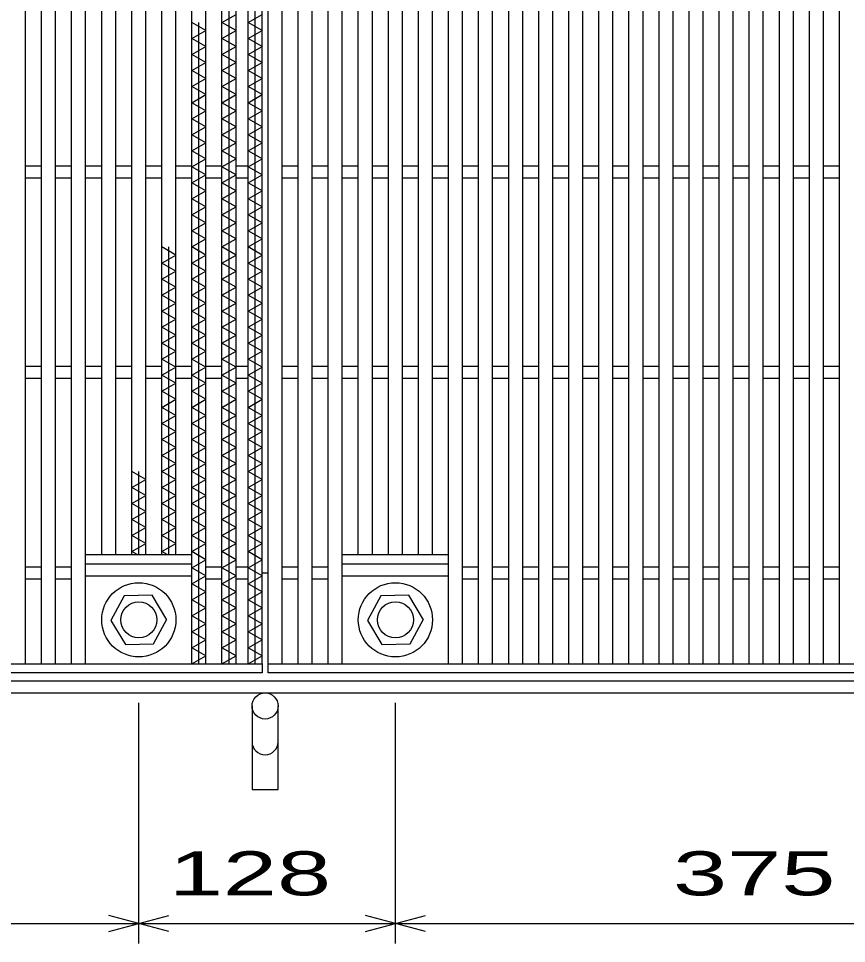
# Model space of a CAD drawing. Units: millimetres, scale not verified. Extents: x -1820 to 1731, y -1282 to 1054.
# Drawn here: x -973 to -560, y -486 to -24.5 of the extents above; entities that cross this region are included whole.
import ezdxf
from ezdxf.enums import TextEntityAlignment as Align

# ---------------------------------------------------------------- set-up
doc = ezdxf.new("R2010")
doc.units = ezdxf.units.MM
doc.header["$LTSCALE"] = 10
for name, color, linetype, lineweight in [('16', 3, 'Continuous', 25), ('19', 6, 'Continuous', 25), ('22', 4, 'Continuous', 25)]:
    doc.layers.add(name, color=color, linetype=linetype, lineweight=lineweight)
doc.styles.add('ベクトル', font='')
doc.styles.get('ベクトル').set_extended_font_data('ベクトル')

msp = doc.modelspace()

# ---------------------------------------------------------------- linework, layer by layer
at = {"layer": '16'}
for p, q in [((-969.5, -346.5), (-969.5, 644.5)), ((-961.5, -346.5), (-961.5, 644.5)), ((-954.5, -346.5), (-954.5, 644.5)), ((-946.5, -346.5), (-946.5, 644.5)), ((-939.5, -346.5), (-939.5, 644.5)), ((-886.5, -346.5), (-886.5, 644.5)), ((-879.5, -346.5), (-879.5, 644.5)), ((-871.5, -346.5), (-871.5, 644.5)), ((-864.5, -346.5), (-864.5, 644.5)), ((-858.5, -346.5), (-858.5, 644.5)), ((-851.5, -346.5), (-851.5, 644.5)), ((-848.5, -346.5), (-848.5, 644.5)), ((-841.5, -346.5), (-841.5, 644.5)), ((-833.5, -346.5), (-833.5, 644.5)), ((-826.5, -346.5), (-826.5, 644.5)), ((-818.5, -346.5), (-818.5, 644.5)), ((-811.5, -346.5), (-811.5, 644.5)), ((-758.5, -346.5), (-758.5, 644.5)), ((-751.5, -346.5), (-751.5, 644.5)), ((-743.5, -346.5), (-743.5, 644.5)), ((-736.5, -346.5), (-736.5, 644.5)), ((-728.5, -346.5), (-728.5, 644.5)), ((-721.5, -346.5), (-721.5, 644.5)), ((-713.5, -346.5), (-713.5, 644.5)), ((-706.5, -346.5), (-706.5, 644.5)), ((-698.5, -346.5), (-698.5, 644.5)), ((-691.5, -346.5), (-691.5, 644.5)), ((-683.5, -346.5), (-683.5, 644.5)), ((-676.5, -346.5), (-676.5, 644.5)), ((-668.5, -346.5), (-668.5, 644.5)), ((-661.5, -346.5), (-661.5, 644.5)), ((-653.5, -346.5), (-653.5, 644.5)), ((-646.5, -346.5), (-646.5, 644.5)), ((-638.5, -346.5), (-638.5, 644.5)), ((-631.5, -346.5), (-631.5, 644.5)), ((-623.5, -346.5), (-623.5, 644.5)), ((-616.5, -346.5), (-616.5, 644.5)), ((-608.5, -346.5), (-608.5, 644.5)), ((-601.5, -346.5), (-601.5, 644.5)), ((-593.5, -346.5), (-593.5, 644.5)), ((-586.5, -346.5), (-586.5, 644.5)), ((-578.5, -346.5), (-578.5, 644.5)), ((-571.5, -346.5), (-571.5, 644.5)), ((-563.5, -346.5), (-563.5, 644.5)), ((-931.5, -292), (-931.5, 590)), ((-924.5, -292), (-924.5, 590)), ((-916.5, -292), (-916.5, 590)), ((-909.5, -292), (-909.5, 590)), ((-901.5, -292), (-901.5, 590)), ((-894.5, -292), (-894.5, 590)), ((-803.5, -292), (-803.5, 590)), ((-796.5, -292), (-796.5, 590)), ((-788.5, -292), (-788.5, 590)), ((-781.5, -292), (-781.5, 590)), ((-773.5, -292), (-773.5, 590)), ((-766.5, -292), (-766.5, 590)), ((-855, -346.5), (-855, 197.5)), ((-868, -346.5), (-868, 85.5)), ((-871.5, -26.5), (-864.5, -22.5)), ((-858.5, -26.5), (-851.5, -22.5)), ((-879.5, -30.5), (-886.5, -26.5)), ((-883, -346.5), (-883, -26.5)), ((-864.5, -30.5), (-871.5, -26.5)), ((-851.5, -30.5), (-858.5, -26.5)), ((-886.5, -34.5), (-879.5, -30.5)), ((-871.5, -34.5), (-864.5, -30.5)), ((-858.5, -34.5), (-851.5, -30.5)), ((-879.5, -38.5), (-886.5, -34.5)), ((-864.5, -38.5), (-871.5, -34.5)), ((-851.5, -38.5), (-858.5, -34.5)), ((-886.5, -42.5), (-879.5, -38.5)), ((-871.5, -42.5), (-864.5, -38.5)), ((-858.5, -42.5), (-851.5, -38.5)), ((-879.5, -46.5), (-886.5, -42.5)), ((-864.5, -46.5), (-871.5, -42.5)), ((-851.5, -46.5), (-858.5, -42.5)), ((-886.5, -50.5), (-879.5, -46.5)), ((-879.5, -54.5), (-886.5, -50.5)), ((-871.5, -50.5), (-864.5, -46.5)), ((-864.5, -54.5), (-871.5, -50.5)), ((-858.5, -50.5), (-851.5, -46.5)), ((-851.5, -54.5), (-858.5, -50.5)), ((-886.5, -58.5), (-879.5, -54.5)), ((-871.5, -58.5), (-864.5, -54.5)), ((-858.5, -58.5), (-851.5, -54.5)), ((-879.5, -62.5), (-886.5, -58.5)), ((-864.5, -62.5), (-871.5, -58.5)), ((-851.5, -62.5), (-858.5, -58.5)), ((-886.5, -66.5), (-879.5, -62.5)), ((-871.5, -66.5), (-864.5, -62.5)), ((-858.5, -66.5), (-851.5, -62.5)), ((-879.5, -70.5), (-886.5, -66.5)), ((-864.5, -70.5), (-871.5, -66.5)), ((-851.5, -70.5), (-858.5, -66.5)), ((-886.5, -74.5), (-879.5, -70.5)), ((-871.5, -74.5), (-864.5, -70.5)), ((-858.5, -74.5), (-851.5, -70.5)), ((-879.5, -78.5), (-886.5, -74.5)), ((-864.5, -78.5), (-871.5, -74.5)), ((-851.5, -78.5), (-858.5, -74.5)), ((-886.5, -82.5), (-879.5, -78.5)), ((-879.5, -86.5), (-886.5, -82.5)), ((-871.5, -82.5), (-864.5, -78.5)), ((-864.5, -86.5), (-871.5, -82.5)), ((-858.5, -82.5), (-851.5, -78.5)), ((-851.5, -86.5), (-858.5, -82.5)), ((-886.5, -90.5), (-879.5, -86.5)), ((-871.5, -90.5), (-864.5, -86.5)), ((-858.5, -90.5), (-851.5, -86.5)), ((-879.5, -94.5), (-886.5, -90.5)), ((-864.5, -94.5), (-871.5, -90.5)), ((-851.5, -94.5), (-858.5, -90.5)), ((-886.5, -98.5), (-879.5, -94.5)), ((-871.5, -98.5), (-864.5, -94.5)), ((-858.5, -98.5), (-851.5, -94.5)), ((-969.5, -98), (-961.5, -98)), ((-954.5, -98), (-946.5, -98)), ((-939.5, -98), (-931.5, -98)), ((-924.5, -98), (-916.5, -98)), ((-909.5, -98), (-901.5, -98)), ((-894.5, -98), (-886.5, -98)), ((-879.5, -102.5), (-886.5, -98.5)), ((-879.5, -98), (-871.5, -98)), ((-864.5, -102.5), (-871.5, -98.5)), ((-864.5, -98), (-858.5, -98)), ((-851.5, -102.5), (-858.5, -98.5)), ((-841.5, -98), (-833.5, -98)), ((-826.5, -98), (-818.5, -98)), ((-811.5, -98), (-803.5, -98)), ((-796.5, -98), (-788.5, -98)), ((-781.5, -98), (-773.5, -98)), ((-766.5, -98), (-758.5, -98)), ((-751.5, -98), (-743.5, -98)), ((-736.5, -98), (-728.5, -98)), ((-721.5, -98), (-713.5, -98)), ((-706.5, -98), (-698.5, -98)), ((-691.5, -98), (-683.5, -98)), ((-676.5, -98), (-668.5, -98)), ((-661.5, -98), (-653.5, -98)), ((-646.5, -98), (-638.5, -98)), ((-631.5, -98), (-623.5, -98)), ((-616.5, -98), (-608.5, -98)), ((-601.5, -98), (-593.5, -98)), ((-586.5, -98), (-578.5, -98)), ((-571.5, -98), (-563.5, -98)), ((-969.5, -104), (-961.5, -104)), ((-954.5, -104), (-946.5, -104)), ((-939.5, -104), (-931.5, -104)), ((-924.5, -104), (-916.5, -104)), ((-909.5, -104), (-901.5, -104)), ((-894.5, -104), (-886.5, -104)), ((-886.5, -106.5), (-879.5, -102.5)), ((-879.5, -104), (-871.5, -104)), ((-871.5, -106.5), (-864.5, -102.5)), ((-864.5, -104), (-858.5, -104)), ((-858.5, -106.5), (-851.5, -102.5)), ((-841.5, -104), (-833.5, -104)), ((-826.5, -104), (-818.5, -104)), ((-811.5, -104), (-803.5, -104)), ((-796.5, -104), (-788.5, -104)), ((-781.5, -104), (-773.5, -104)), ((-766.5, -104), (-758.5, -104)), ((-751.5, -104), (-743.5, -104)), ((-736.5, -104), (-728.5, -104)), ((-721.5, -104), (-713.5, -104)), ((-706.5, -104), (-698.5, -104)), ((-691.5, -104), (-683.5, -104)), ((-676.5, -104), (-668.5, -104)), ((-661.5, -104), (-653.5, -104)), ((-646.5, -104), (-638.5, -104)), ((-631.5, -104), (-623.5, -104)), ((-616.5, -104), (-608.5, -104)), ((-601.5, -104), (-593.5, -104)), ((-586.5, -104), (-578.5, -104)), ((-571.5, -104), (-563.5, -104)), ((-879.5, -110.5), (-886.5, -106.5)), ((-886.5, -114.5), (-879.5, -110.5)), ((-864.5, -110.5), (-871.5, -106.5)), ((-871.5, -114.5), (-864.5, -110.5)), ((-851.5, -110.5), (-858.5, -106.5)), ((-858.5, -114.5), (-851.5, -110.5)), ((-879.5, -118.5), (-886.5, -114.5)), ((-864.5, -118.5), (-871.5, -114.5)), ((-851.5, -118.5), (-858.5, -114.5)), ((-886.5, -122.5), (-879.5, -118.5)), ((-871.5, -122.5), (-864.5, -118.5)), ((-858.5, -122.5), (-851.5, -118.5)), ((-879.5, -126.5), (-886.5, -122.5)), ((-864.5, -126.5), (-871.5, -122.5)), ((-851.5, -126.5), (-858.5, -122.5)), ((-886.5, -130.5), (-879.5, -126.5)), ((-871.5, -130.5), (-864.5, -126.5)), ((-858.5, -130.5), (-851.5, -126.5)), ((-879.5, -134.5), (-886.5, -130.5)), ((-864.5, -134.5), (-871.5, -130.5)), ((-851.5, -134.5), (-858.5, -130.5)), ((-886.5, -138.5), (-879.5, -134.5)), ((-871.5, -138.5), (-864.5, -134.5)), ((-858.5, -138.5), (-851.5, -134.5)), ((-894.5, -142.5), (-901.5, -138.5)), ((-901.5, -146.5), (-894.5, -142.5)), ((-898, -292), (-898, -138.5)), ((-879.5, -142.5), (-886.5, -138.5)), ((-886.5, -146.5), (-879.5, -142.5)), ((-864.5, -142.5), (-871.5, -138.5)), ((-871.5, -146.5), (-864.5, -142.5)), ((-851.5, -142.5), (-858.5, -138.5)), ((-858.5, -146.5), (-851.5, -142.5)), ((-894.5, -150.5), (-901.5, -146.5)), ((-879.5, -150.5), (-886.5, -146.5)), ((-864.5, -150.5), (-871.5, -146.5)), ((-851.5, -150.5), (-858.5, -146.5)), ((-901.5, -154.5), (-894.5, -150.5)), ((-886.5, -154.5), (-879.5, -150.5)), ((-871.5, -154.5), (-864.5, -150.5)), ((-858.5, -154.5), (-851.5, -150.5)), ((-894.5, -158.5), (-901.5, -154.5)), ((-879.5, -158.5), (-886.5, -154.5)), ((-864.5, -158.5), (-871.5, -154.5)), ((-851.5, -158.5), (-858.5, -154.5)), ((-901.5, -162.5), (-894.5, -158.5)), ((-886.5, -162.5), (-879.5, -158.5)), ((-871.5, -162.5), (-864.5, -158.5)), ((-858.5, -162.5), (-851.5, -158.5)), ((-894.5, -166.5), (-901.5, -162.5)), ((-879.5, -166.5), (-886.5, -162.5)), ((-864.5, -166.5), (-871.5, -162.5)), ((-851.5, -166.5), (-858.5, -162.5)), ((-901.5, -170.5), (-894.5, -166.5)), ((-894.5, -174.5), (-901.5, -170.5)), ((-886.5, -170.5), (-879.5, -166.5)), ((-879.5, -174.5), (-886.5, -170.5)), ((-871.5, -170.5), (-864.5, -166.5)), ((-864.5, -174.5), (-871.5, -170.5)), ((-858.5, -170.5), (-851.5, -166.5)), ((-851.5, -174.5), (-858.5, -170.5)), ((-901.5, -178.5), (-894.5, -174.5)), ((-886.5, -178.5), (-879.5, -174.5)), ((-871.5, -178.5), (-864.5, -174.5)), ((-858.5, -178.5), (-851.5, -174.5)), ((-894.5, -182.5), (-901.5, -178.5)), ((-879.5, -182.5), (-886.5, -178.5)), ((-864.5, -182.5), (-871.5, -178.5)), ((-851.5, -182.5), (-858.5, -178.5)), ((-901.5, -186.5), (-894.5, -182.5)), ((-886.5, -186.5), (-879.5, -182.5)), ((-871.5, -186.5), (-864.5, -182.5)), ((-858.5, -186.5), (-851.5, -182.5)), ((-894.5, -190.5), (-901.5, -186.5)), ((-879.5, -190.5), (-886.5, -186.5)), ((-864.5, -190.5), (-871.5, -186.5)), ((-851.5, -190.5), (-858.5, -186.5)), ((-901.5, -194.5), (-894.5, -190.5)), ((-886.5, -194.5), (-879.5, -190.5)), ((-871.5, -194.5), (-864.5, -190.5)), ((-858.5, -194.5), (-851.5, -190.5)), ((-969.5, -198), (-961.5, -198)), ((-954.5, -198), (-946.5, -198)), ((-939.5, -198), (-931.5, -198)), ((-924.5, -198), (-916.5, -198)), ((-909.5, -198), (-901.5, -198)), ((-894.5, -198.5), (-901.5, -194.5)), ((-894.5, -198), (-886.5, -198)), ((-879.5, -198.5), (-886.5, -194.5)), ((-879.5, -198), (-871.5, -198)), ((-864.5, -198.5), (-871.5, -194.5)), ((-864.5, -198), (-858.5, -198)), ((-851.5, -198.5), (-858.5, -194.5)), ((-841.5, -198), (-833.5, -198)), ((-826.5, -198), (-818.5, -198)), ((-811.5, -198), (-803.5, -198)), ((-796.5, -198), (-788.5, -198)), ((-781.5, -198), (-773.5, -198)), ((-766.5, -198), (-758.5, -198)), ((-751.5, -198), (-743.5, -198)), ((-736.5, -198), (-728.5, -198)), ((-721.5, -198), (-713.5, -198)), ((-706.5, -198), (-698.5, -198)), ((-691.5, -198), (-683.5, -198)), ((-676.5, -198), (-668.5, -198)), ((-661.5, -198), (-653.5, -198)), ((-646.5, -198), (-638.5, -198)), ((-631.5, -198), (-623.5, -198)), ((-616.5, -198), (-608.5, -198)), ((-601.5, -198), (-593.5, -198)), ((-586.5, -198), (-578.5, -198)), ((-571.5, -198), (-563.5, -198)), ((-901.5, -202.5), (-894.5, -198.5)), ((-894.5, -206.5), (-901.5, -202.5)), ((-886.5, -202.5), (-879.5, -198.5)), ((-879.5, -206.5), (-886.5, -202.5)), ((-871.5, -202.5), (-864.5, -198.5)), ((-864.5, -206.5), (-871.5, -202.5)), ((-858.5, -202.5), (-851.5, -198.5)), ((-851.5, -206.5), (-858.5, -202.5)), ((-969.5, -204), (-961.5, -204)), ((-954.5, -204), (-946.5, -204)), ((-939.5, -204), (-931.5, -204)), ((-924.5, -204), (-916.5, -204)), ((-909.5, -204), (-901.5, -204)), ((-901.5, -210.5), (-894.5, -206.5)), ((-894.5, -204), (-886.5, -204)), ((-886.5, -210.5), (-879.5, -206.5)), ((-879.5, -204), (-871.5, -204)), ((-871.5, -210.5), (-864.5, -206.5)), ((-864.5, -204), (-858.5, -204)), ((-858.5, -210.5), (-851.5, -206.5)), ((-841.5, -204), (-833.5, -204)), ((-826.5, -204), (-818.5, -204)), ((-811.5, -204), (-803.5, -204)), ((-796.5, -204), (-788.5, -204)), ((-781.5, -204), (-773.5, -204)), ((-766.5, -204), (-758.5, -204)), ((-751.5, -204), (-743.5, -204)), ((-736.5, -204), (-728.5, -204)), ((-721.5, -204), (-713.5, -204)), ((-706.5, -204), (-698.5, -204)), ((-691.5, -204), (-683.5, -204)), ((-676.5, -204), (-668.5, -204)), ((-661.5, -204), (-653.5, -204)), ((-646.5, -204), (-638.5, -204)), ((-631.5, -204), (-623.5, -204)), ((-616.5, -204), (-608.5, -204)), ((-601.5, -204), (-593.5, -204)), ((-586.5, -204), (-578.5, -204)), ((-571.5, -204), (-563.5, -204)), ((-894.5, -214.5), (-901.5, -210.5)), ((-879.5, -214.5), (-886.5, -210.5)), ((-864.5, -214.5), (-871.5, -210.5)), ((-851.5, -214.5), (-858.5, -210.5)), ((-901.5, -218.5), (-894.5, -214.5)), ((-886.5, -218.5), (-879.5, -214.5)), ((-871.5, -218.5), (-864.5, -214.5)), ((-858.5, -218.5), (-851.5, -214.5)), ((-894.5, -222.5), (-901.5, -218.5)), ((-879.5, -222.5), (-886.5, -218.5)), ((-864.5, -222.5), (-871.5, -218.5)), ((-851.5, -222.5), (-858.5, -218.5)), ((-901.5, -226.5), (-894.5, -222.5)), ((-886.5, -226.5), (-879.5, -222.5)), ((-871.5, -226.5), (-864.5, -222.5)), ((-858.5, -226.5), (-851.5, -222.5)), ((-894.5, -230.5), (-901.5, -226.5)), ((-901.5, -234.5), (-894.5, -230.5)), ((-879.5, -230.5), (-886.5, -226.5)), ((-886.5, -234.5), (-879.5, -230.5)), ((-864.5, -230.5), (-871.5, -226.5)), ((-871.5, -234.5), (-864.5, -230.5)), ((-851.5, -230.5), (-858.5, -226.5)), ((-858.5, -234.5), (-851.5, -230.5)), ((-894.5, -238.5), (-901.5, -234.5)), ((-879.5, -238.5), (-886.5, -234.5)), ((-864.5, -238.5), (-871.5, -234.5)), ((-851.5, -238.5), (-858.5, -234.5)), ((-901.5, -242.5), (-894.5, -238.5)), ((-886.5, -242.5), (-879.5, -238.5)), ((-871.5, -242.5), (-864.5, -238.5)), ((-858.5, -242.5), (-851.5, -238.5)), ((-894.5, -246.5), (-901.5, -242.5)), ((-879.5, -246.5), (-886.5, -242.5)), ((-864.5, -246.5), (-871.5, -242.5)), ((-851.5, -246.5), (-858.5, -242.5)), ((-901.5, -250.5), (-894.5, -246.5)), ((-886.5, -250.5), (-879.5, -246.5)), ((-871.5, -250.5), (-864.5, -246.5)), ((-858.5, -250.5), (-851.5, -246.5)), ((-909.5, -254.5), (-916.5, -250.5)), ((-913, -292), (-913, -250.5)), ((-894.5, -254.5), (-901.5, -250.5)), ((-879.5, -254.5), (-886.5, -250.5)), ((-864.5, -254.5), (-871.5, -250.5)), ((-851.5, -254.5), (-858.5, -250.5)), ((-916.5, -258.5), (-909.5, -254.5)), ((-901.5, -258.5), (-894.5, -254.5)), ((-886.5, -258.5), (-879.5, -254.5)), ((-871.5, -258.5), (-864.5, -254.5)), ((-858.5, -258.5), (-851.5, -254.5)), ((-909.5, -262.5), (-916.5, -258.5)), ((-916.5, -266.5), (-909.5, -262.5)), ((-894.5, -262.5), (-901.5, -258.5)), ((-901.5, -266.5), (-894.5, -262.5)), ((-879.5, -262.5), (-886.5, -258.5)), ((-886.5, -266.5), (-879.5, -262.5)), ((-864.5, -262.5), (-871.5, -258.5)), ((-871.5, -266.5), (-864.5, -262.5)), ((-851.5, -262.5), (-858.5, -258.5)), ((-858.5, -266.5), (-851.5, -262.5)), ((-909.5, -270.5), (-916.5, -266.5)), ((-894.5, -270.5), (-901.5, -266.5)), ((-879.5, -270.5), (-886.5, -266.5)), ((-864.5, -270.5), (-871.5, -266.5)), ((-851.5, -270.5), (-858.5, -266.5)), ((-916.5, -274.5), (-909.5, -270.5)), ((-901.5, -274.5), (-894.5, -270.5)), ((-886.5, -274.5), (-879.5, -270.5)), ((-871.5, -274.5), (-864.5, -270.5)), ((-858.5, -274.5), (-851.5, -270.5)), ((-909.5, -278.5), (-916.5, -274.5)), ((-894.5, -278.5), (-901.5, -274.5)), ((-879.5, -278.5), (-886.5, -274.5)), ((-864.5, -278.5), (-871.5, -274.5)), ((-851.5, -278.5), (-858.5, -274.5)), ((-916.5, -282.5), (-909.5, -278.5)), ((-901.5, -282.5), (-894.5, -278.5)), ((-886.5, -282.5), (-879.5, -278.5)), ((-871.5, -282.5), (-864.5, -278.5)), ((-858.5, -282.5), (-851.5, -278.5)), ((-909.5, -286.5), (-916.5, -282.5)), ((-894.5, -286.5), (-901.5, -282.5)), ((-879.5, -286.5), (-886.5, -282.5)), ((-864.5, -286.5), (-871.5, -282.5)), ((-851.5, -286.5), (-858.5, -282.5)), ((-916.5, -290.5), (-909.5, -286.5)), ((-913.87, -292), (-916.5, -290.5)), ((-901.5, -290.5), (-894.5, -286.5)), ((-898.87, -292), (-901.5, -290.5)), ((-886.5, -290.5), (-879.5, -286.5)), ((-879.5, -294.5), (-886.5, -290.5)), ((-871.5, -290.5), (-864.5, -286.5)), ((-864.5, -294.5), (-871.5, -290.5)), ((-858.5, -290.5), (-851.5, -286.5)), ((-851.5, -294.5), (-858.5, -290.5)), ((-939.5, -292), (-886.5, -292)), ((-939.5, -296.5), (-939.5, -292)), ((-886.5, -296.5), (-886.5, -292)), ((-886.5, -298.5), (-879.5, -294.5)), ((-871.5, -298.5), (-864.5, -294.5)), ((-858.5, -298.5), (-851.5, -294.5)), ((-811.5, -292), (-758.5, -292)), ((-811.5, -296.5), (-811.5, -292)), ((-758.5, -296.5), (-758.5, -292)), ((-969.5, -298), (-961.5, -298)), ((-954.5, -298), (-946.5, -298)), ((-939.5, -296.5), (-886.5, -296.5)), ((-879.5, -302.5), (-886.5, -298.5)), ((-879.5, -298), (-871.5, -298)), ((-864.5, -302.5), (-871.5, -298.5)), ((-864.5, -298), (-858.5, -298)), ((-851.5, -302.5), (-858.5, -298.5)), ((-841.5, -298), (-833.5, -298)), ((-826.5, -298), (-818.5, -298)), ((-811.5, -296.5), (-758.5, -296.5)), ((-751.5, -298), (-743.5, -298)), ((-736.5, -298), (-728.5, -298)), ((-721.5, -298), (-713.5, -298)), ((-706.5, -298), (-698.5, -298)), ((-691.5, -298), (-683.5, -298)), ((-676.5, -298), (-668.5, -298)), ((-661.5, -298), (-653.5, -298)), ((-646.5, -298), (-638.5, -298)), ((-631.5, -298), (-623.5, -298)), ((-616.5, -298), (-608.5, -298)), ((-601.5, -298), (-593.5, -298)), ((-586.5, -298), (-578.5, -298)), ((-571.5, -298), (-563.5, -298)), ((-969.5, -304), (-961.5, -304)), ((-954.5, -304), (-946.5, -304)), ((-939.5, -302.5), (-886.5, -302.5)), ((-886.5, -306.5), (-879.5, -302.5)), ((-879.5, -304), (-871.5, -304)), ((-871.5, -306.5), (-864.5, -302.5)), ((-864.5, -304), (-858.5, -304)), ((-858.5, -306.5), (-851.5, -302.5)), ((-841.5, -304), (-833.5, -304)), ((-826.5, -304), (-818.5, -304)), ((-811.5, -302.5), (-758.5, -302.5)), ((-751.5, -304), (-743.5, -304)), ((-736.5, -304), (-728.5, -304)), ((-721.5, -304), (-713.5, -304)), ((-706.5, -304), (-698.5, -304)), ((-691.5, -304), (-683.5, -304)), ((-676.5, -304), (-668.5, -304)), ((-661.5, -304), (-653.5, -304)), ((-646.5, -304), (-638.5, -304)), ((-631.5, -304), (-623.5, -304)), ((-616.5, -304), (-608.5, -304)), ((-601.5, -304), (-593.5, -304)), ((-586.5, -304), (-578.5, -304)), ((-571.5, -304), (-563.5, -304)), ((-879.5, -310.5), (-886.5, -306.5)), ((-864.5, -310.5), (-871.5, -306.5)), ((-851.5, -310.5), (-858.5, -306.5)), ((-920.29, -312.55), (-927, -324.84)), ((-906.3, -312.21), (-920.29, -312.55)), ((-899, -324.5), (-906.3, -312.21)), ((-886.5, -314.5), (-879.5, -310.5)), ((-871.5, -314.5), (-864.5, -310.5)), ((-858.5, -314.5), (-851.5, -310.5)), ((-792.29, -312.55), (-799, -324.84)), ((-778.3, -312.21), (-792.29, -312.55)), ((-771, -324.5), (-778.3, -312.21)), ((-879.5, -318.5), (-886.5, -314.5)), ((-864.5, -318.5), (-871.5, -314.5)), ((-851.5, -318.5), (-858.5, -314.5)), ((-886.5, -322.5), (-879.5, -318.5)), ((-879.5, -326.5), (-886.5, -322.5)), ((-871.5, -322.5), (-864.5, -318.5)), ((-864.5, -326.5), (-871.5, -322.5)), ((-858.5, -322.5), (-851.5, -318.5)), ((-851.5, -326.5), (-858.5, -322.5)), ((-927, -324.84), (-919.7, -336.79)), ((-905.71, -336.45), (-899, -324.16)), ((-886.5, -330.5), (-879.5, -326.5)), ((-871.5, -330.5), (-864.5, -326.5)), ((-858.5, -330.5), (-851.5, -326.5)), ((-799, -324.84), (-791.7, -336.79)), ((-777.71, -336.45), (-771, -324.16)), ((-879.5, -334.5), (-886.5, -330.5)), ((-864.5, -334.5), (-871.5, -330.5)), ((-851.5, -334.5), (-858.5, -330.5)), ((-919.7, -336.79), (-905.71, -336.45)), ((-886.5, -338.5), (-879.5, -334.5)), ((-871.5, -338.5), (-864.5, -334.5)), ((-858.5, -338.5), (-851.5, -334.5)), ((-791.7, -336.79), (-777.71, -336.45)), ((-879.5, -342.5), (-886.5, -338.5)), ((-864.5, -342.5), (-871.5, -338.5)), ((-851.5, -342.5), (-858.5, -338.5)), ((-886.5, -346.5), (-879.5, -342.5)), ((-871.5, -346.5), (-864.5, -342.5)), ((-858.5, -346.5), (-851.5, -342.5)), ((-1351.5, -346.5), (-851.5, -346.5)), ((-976.5, -346.5), (-969.5, -346.5)), ((-961.5, -346.5), (-954.5, -346.5)), ((-946.5, -346.5), (-939.5, -346.5)), ((-931.5, -346.5), (-924.5, -346.5)), ((-916.5, -346.5), (-909.5, -346.5)), ((-901.5, -346.5), (-894.5, -346.5)), ((-886.5, -346.5), (-879.5, -346.5)), ((-871.5, -346.5), (-864.5, -346.5)), ((-858.5, -346.5), (-851.5, -346.5)), ((-851.5, -346.5), (-851.5, -351)), ((-848.5, -346.5), (-348.5, -346.5)), ((-848.5, -351), (-848.5, -346.5)), ((-848.5, -346.5), (-841.5, -346.5)), ((-833.5, -346.5), (-826.5, -346.5)), ((-818.5, -346.5), (-811.5, -346.5)), ((-803.5, -346.5), (-796.5, -346.5)), ((-788.5, -346.5), (-781.5, -346.5)), ((-773.5, -346.5), (-766.5, -346.5)), ((-758.5, -346.5), (-751.5, -346.5)), ((-743.5, -346.5), (-736.5, -346.5)), ((-728.5, -346.5), (-721.5, -346.5)), ((-713.5, -346.5), (-706.5, -346.5)), ((-698.5, -346.5), (-691.5, -346.5)), ((-683.5, -346.5), (-676.5, -346.5)), ((-668.5, -346.5), (-661.5, -346.5)), ((-653.5, -346.5), (-646.5, -346.5)), ((-638.5, -346.5), (-631.5, -346.5)), ((-623.5, -346.5), (-616.5, -346.5)), ((-608.5, -346.5), (-601.5, -346.5)), ((-593.5, -346.5), (-586.5, -346.5)), ((-578.5, -346.5), (-571.5, -346.5)), ((-563.5, -346.5), (-556.5, -346.5)), ((-851.5, -351), (-1351.5, -351)), ((-348.5, -351), (-848.5, -351))]:
    msp.add_line(p, q, dxfattribs=at)
for centre, radius in [((-913, -324.5), 18.5), ((-785, -324.5), 18.5), ((-913, -324.5), 9), ((-785, -324.5), 9)]:
    msp.add_circle(centre, radius, dxfattribs=at)
at = {"layer": '19'}
for p, q in [((-851.5, -301), (-848.5, -301)), ((-1354, -355), (-346, -355)), ((-1360, -361), (-340, -361)), ((-856.5, -367.5), (-856.5, -409.12)), ((-843.5, -409.12), (-843.5, -367.5)), ((-856.5, -409.12), (-843.5, -409.12))]:
    msp.add_line(p, q, dxfattribs=at)
msp.add_circle((-850, -367.5), 6.5, dxfattribs=at)
msp.add_arc((-850, -385.34), 6.5, 180, 0, dxfattribs=at)
at = {"layer": '22'}
for p, q in [((-913, -486), (-913, -366)), ((-785, -486), (-785, -366)), ((-913, -476), (-928, -472)), ((-913, -476), (-898, -472)), ((-785, -476), (-800, -472)), ((-785, -476), (-770, -472)), ((-1288, -476), (-913, -476)), ((-928, -480), (-913, -476)), ((-898, -480), (-913, -476)), ((-913, -476), (-785, -476)), ((-800, -480), (-785, -476)), ((-770, -480), (-785, -476)), ((-785, -476), (-410, -476))]:
    msp.add_line(p, q, dxfattribs=at)

# ---------------------------------------------------------------- texts
at = {"layer": '22', "color": 2, "style": 'ベクトル', "width": 1.65}
for s, p in [(' 128 ', (-911.5, -451)), (' 375 ', (-660, -451))]:
    msp.add_text(s, height=21.99, dxfattribs=at).set_placement(p, align=Align.MIDDLE_LEFT)

doc.saveas('drawing.dxf')
